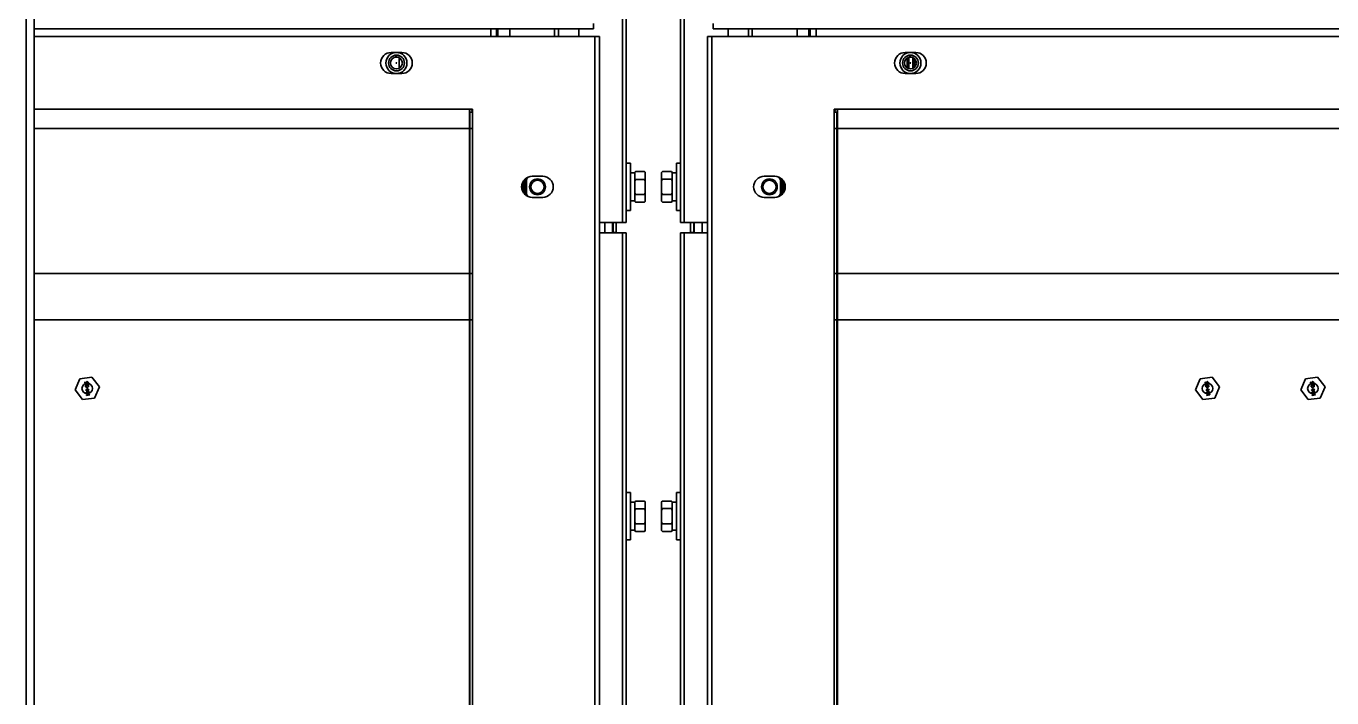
# Model space of a CAD drawing. Header units: millimetres. Extents: x 32496 to 166256, y 3504 to 23939.
# Drawn here: x 43246.6 to 43742, y 11801.6 to 12056.6 of the extents above; entities that cross this region are included whole.
import ezdxf

# ---------------------------------------------------------------- set-up
doc = ezdxf.new("R2010")
doc.units = ezdxf.units.MM
doc.layers.get('0').update_dxf_attribs({"lineweight": 35})

msp = doc.modelspace()

# ---------------------------------------------------------------- linework, layer by layer
at = {"linetype": 'Continuous'}
for p, q in [((43246.64, 13391.575), (43246.64, 10882.575)), ((43249.64, 13391.575), (43249.64, 10882.575)), ((43472.94, 11982.075), (43472.94, 12994.175)), ((43496.34, 12994.175), (43496.34, 11982.075)), ((43474.34, 12117.93), (43474.34, 11982.075)), ((43494.94, 11982.075), (43494.94, 12117.944)), ((43249.64, 12055.575), (43461.94, 12055.575)), ((43422.94, 12052.575), (43422.94, 12055.575)), ((43425.14, 12055.575), (43425.14, 12052.575)), ((43425.64, 12052.575), (43425.64, 12055.575)), ((43430.14, 12055.575), (43430.14, 12052.575)), ((43447.14, 12052.575), (43447.14, 12055.575)), ((43448.64, 12055.575), (43448.64, 12052.575)), ((43456.34, 12052.575), (43456.34, 12055.575)), ((43461.94, 12055.575), (43461.94, 12057.575)), ((43507.34, 12057.575), (43507.34, 12055.575)), ((43507.34, 12055.575), (44216.94, 12055.575)), ((43512.94, 12055.575), (43512.94, 12052.575)), ((43520.64, 12052.575), (43520.64, 12055.575)), ((43522.14, 12055.575), (43522.14, 12052.575)), ((43539.14, 12052.575), (43539.14, 12055.575)), ((43543.64, 12055.575), (43543.64, 12052.575)), ((43544.14, 12052.575), (43544.14, 12055.575)), ((43546.34, 12055.575), (43546.34, 12052.575)), ((43249.64, 12052.575), (43464.14, 12052.575)), ((43462.44, 11269.575), (43462.44, 12052.575)), ((43464.14, 12052.575), (43464.14, 11269.575)), ((43505.14, 11269.575), (43505.14, 12052.575)), ((43505.14, 12052.575), (44219.14, 12052.575)), ((43506.84, 12052.575), (43506.84, 11269.575)), ((43389.14, 12046.575), (43385.14, 12046.575)), ((43386.075, 12045.296), (43386.004, 12045.343)), ((43386.066, 12045.372), (43386.075, 12045.348)), ((43386.075, 12045.348), (43386.102, 12045.309)), ((43386.102, 12045.296), (43386.075, 12045.296)), ((43386.102, 12045.309), (43386.102, 12045.296)), ((43386.595, 12045.385), (43386.578, 12045.438)), ((43386.578, 12045.438), (43386.664, 12045.438)), ((43386.647, 12045.314), (43386.595, 12045.385)), ((43386.733, 12045.261), (43386.647, 12045.314)), ((43386.664, 12045.438), (43386.699, 12045.385)), ((43386.699, 12045.385), (43386.75, 12045.349)), ((43386.82, 12045.243), (43386.733, 12045.261)), ((43386.75, 12045.349), (43386.802, 12045.332)), ((43386.889, 12045.544), (43386.802, 12045.544)), ((43386.802, 12045.332), (43386.906, 12045.332)), ((43386.889, 12045.243), (43386.82, 12045.243)), ((43386.975, 12045.561), (43386.889, 12045.544)), ((43386.975, 12045.261), (43386.889, 12045.243)), ((43386.906, 12045.332), (43386.958, 12045.349)), ((43386.958, 12045.349), (43387.01, 12045.385)), ((43387.062, 12045.314), (43386.975, 12045.261)), ((43387.01, 12045.385), (43387.044, 12045.438)), ((43387.044, 12045.438), (43387.062, 12045.491)), ((43387.062, 12045.491), (43387.075, 12045.57)), ((43387.114, 12045.385), (43387.062, 12045.314)), ((43387.148, 12045.473), (43387.114, 12045.385)), ((43387.162, 12045.573), (43387.148, 12045.473)), ((43387.304, 12045.244), (43387.304, 12045.561)), ((43387.459, 12045.244), (43387.304, 12045.244)), ((43387.407, 12045.552), (43387.408, 12045.42)), ((43387.408, 12045.42), (43387.455, 12045.548)), ((43387.563, 12045.539), (43387.459, 12045.244)), ((43387.978, 12045.244), (43387.901, 12045.466)), ((43388.134, 12045.244), (43387.978, 12045.244)), ((43388.026, 12045.432), (43388.03, 12045.421)), ((43388.03, 12045.421), (43388.03, 12045.431)), ((43388.12, 12040.553), (43388.12, 12044.598)), ((43388.134, 12045.404), (43388.134, 12045.244)), ((43584.14, 12046.575), (43580.14, 12046.575)), ((43580.866, 12040.729), (43580.866, 12044.422)), ((43581.075, 12045.296), (43581.004, 12045.343)), ((43581.066, 12045.372), (43581.075, 12045.348)), ((43581.075, 12045.348), (43581.102, 12045.309)), ((43581.102, 12045.296), (43581.075, 12045.296)), ((43581.102, 12045.309), (43581.102, 12045.296)), ((43581.573, 12044.749), (43581.573, 12040.402)), ((43581.595, 12045.385), (43581.578, 12045.438)), ((43581.578, 12045.438), (43581.664, 12045.438)), ((43581.647, 12045.314), (43581.595, 12045.385)), ((43581.733, 12045.261), (43581.647, 12045.314)), ((43581.664, 12045.438), (43581.699, 12045.385)), ((43581.699, 12045.385), (43581.75, 12045.349)), ((43581.82, 12045.243), (43581.733, 12045.261)), ((43581.75, 12045.349), (43581.802, 12045.332)), ((43581.889, 12045.544), (43581.802, 12045.544)), ((43581.802, 12045.332), (43581.906, 12045.332)), ((43581.889, 12045.243), (43581.82, 12045.243)), ((43581.975, 12045.561), (43581.889, 12045.544)), ((43581.975, 12045.261), (43581.889, 12045.243)), ((43581.906, 12045.332), (43581.958, 12045.349)), ((43581.958, 12045.349), (43582.01, 12045.385)), ((43582.062, 12045.314), (43581.975, 12045.261)), ((43582.01, 12045.385), (43582.044, 12045.438)), ((43582.044, 12045.438), (43582.062, 12045.491)), ((43582.062, 12045.491), (43582.075, 12045.57)), ((43582.114, 12045.385), (43582.062, 12045.314)), ((43582.148, 12045.473), (43582.114, 12045.385)), ((43582.162, 12045.573), (43582.148, 12045.473)), ((43582.304, 12045.244), (43582.304, 12045.561)), ((43582.459, 12045.244), (43582.304, 12045.244)), ((43582.407, 12045.552), (43582.408, 12045.42)), ((43582.408, 12045.42), (43582.455, 12045.548)), ((43582.563, 12045.539), (43582.459, 12045.244)), ((43582.978, 12045.244), (43582.901, 12045.466)), ((43583.134, 12045.244), (43582.978, 12045.244)), ((43583.026, 12045.432), (43583.03, 12045.421)), ((43583.03, 12045.421), (43583.03, 12045.431)), ((43583.108, 12040.548), (43583.108, 12044.603)), ((43583.134, 12045.404), (43583.134, 12045.244)), ((43583.25, 12044.523), (43583.25, 12040.628)), ((43583.635, 12044.244), (43583.635, 12040.907)), ((43385.14, 12038.575), (43389.14, 12038.575)), ((43580.14, 12038.575), (43584.14, 12038.575)), ((43249.64, 12025.075), (43414.84, 12025.075)), ((43414.84, 11555.075), (43414.84, 12025.075)), ((43414.84, 12025.075), (43416.04, 12025.075)), ((43416.04, 12023.876), (43415.04, 12023.876)), ((43415.04, 11555.075), (43415.04, 12023.875)), ((43416.04, 12025.075), (43416.04, 12023.875)), ((43416.04, 11555.075), (43416.04, 12023.875)), ((43553.24, 12023.875), (43553.24, 12025.075)), ((43553.24, 12025.075), (43554.44, 12025.075)), ((43554.24, 12023.876), (43553.24, 12023.876)), ((43553.24, 12023.875), (43553.24, 11555.075)), ((43554.24, 11555.075), (43554.24, 12023.875)), ((43554.44, 12025.075), (43554.44, 11555.075)), ((43554.44, 12025.075), (44169.84, 12025.075)), ((43414.84, 12017.753), (43249.64, 12017.753)), ((43416.04, 12017.753), (43415.04, 12017.753)), ((43554.24, 12017.753), (43553.24, 12017.753)), ((44169.84, 12017.753), (43554.44, 12017.753)), ((43415.04, 12005.075), (43414.84, 12005.075)), ((43414.84, 12005.075), (43415.04, 12005.075)), ((43415.04, 12004.875), (43414.84, 12004.875)), ((43474.34, 12004.575), (43475.94, 12004.575)), ((43475.94, 11986.575), (43475.94, 12004.575)), ((43493.34, 12004.575), (43493.34, 11986.575)), ((43494.94, 12004.575), (43493.34, 12004.575)), ((43554.44, 12005.075), (43554.24, 12005.075)), ((43554.44, 12005.075), (43554.24, 12005.075)), ((43554.44, 12004.875), (43554.24, 12004.875)), ((43436.021, 11998.559), (43435.99, 11998.568)), ((43436.021, 11998.559), (43436.441, 11998.288)), ((43442.64, 11999.575), (43438.64, 11999.575)), ((43475.94, 12000.925), (43477.54, 12000.925)), ((43477.54, 12001.049), (43477.811, 12001.32)), ((43477.54, 11990.102), (43477.54, 12001.049)), ((43477.84, 12001.349), (43481.24, 12001.349)), ((43477.84, 11998.418), (43481.24, 11998.418)), ((43481.54, 12001.049), (43481.269, 12001.32)), ((43481.54, 11990.102), (43481.54, 12001.049)), ((43487.74, 12001.049), (43488.04, 12001.349)), ((43487.74, 11990.102), (43487.74, 12001.049)), ((43491.44, 12001.349), (43488.04, 12001.349)), ((43491.44, 11998.462), (43488.04, 11998.462)), ((43491.74, 12001.049), (43491.44, 12001.349)), ((43491.74, 11990.102), (43491.74, 12001.049)), ((43493.34, 12000.925), (43491.74, 12000.925)), ((43530.64, 11999.575), (43526.64, 11999.575)), ((43532.838, 11998.288), (43533.258, 11998.559)), ((43533.29, 11998.568), (43533.258, 11998.559)), ((43554.44, 11999.075), (43554.24, 11999.075)), ((43434.89, 11996.938), (43434.89, 11994.213)), ((43435.017, 11996.356), (43434.916, 11996.467)), ((43434.916, 11994.684), (43435.017, 11994.795)), ((43435.055, 11995.575), (43435.055, 11995.582)), ((43435.86, 11998.312), (43435.941, 11998.288)), ((43435.862, 11997.836), (43435.862, 11993.315)), ((43435.941, 11992.863), (43435.941, 11998.288)), ((43436.441, 11998.288), (43435.941, 11998.288)), ((43436.441, 11998.288), (43436.441, 11992.863)), ((43532.838, 11992.863), (43532.838, 11998.288)), ((43533.338, 11998.288), (43532.838, 11998.288)), ((43533.338, 11998.288), (43533.42, 11998.312)), ((43533.338, 11998.288), (43533.338, 11992.863)), ((43533.417, 11993.315), (43533.417, 11997.836)), ((43534.225, 11995.575), (43534.225, 11995.569)), ((43534.363, 11996.467), (43534.263, 11996.356)), ((43534.263, 11994.795), (43534.363, 11994.684)), ((43534.39, 11994.213), (43534.39, 11996.938)), ((43435.941, 11992.863), (43435.86, 11992.839)), ((43435.941, 11992.863), (43436.441, 11992.863)), ((43435.989, 11992.583), (43436.021, 11992.592)), ((43436.441, 11992.863), (43436.021, 11992.592)), ((43438.64, 11991.575), (43442.64, 11991.575)), ((43475.94, 11990.225), (43477.54, 11990.225)), ((43477.54, 11990.102), (43477.811, 11989.831)), ((43477.84, 11989.802), (43477.811, 11989.831)), ((43477.84, 11992.644), (43481.24, 11992.644)), ((43477.84, 11989.802), (43481.24, 11989.802)), ((43481.24, 11989.802), (43481.269, 11989.831)), ((43481.54, 11990.102), (43481.269, 11989.831)), ((43487.74, 11990.102), (43488.04, 11989.802)), ((43491.44, 11992.689), (43488.04, 11992.689)), ((43491.44, 11989.802), (43488.04, 11989.802)), ((43491.74, 11990.102), (43491.44, 11989.802)), ((43493.34, 11990.225), (43491.74, 11990.225)), ((43526.64, 11991.575), (43530.64, 11991.575)), ((43533.258, 11992.592), (43532.838, 11992.863)), ((43532.838, 11992.863), (43533.338, 11992.863)), ((43533.258, 11992.592), (43533.29, 11992.583)), ((43533.42, 11992.839), (43533.338, 11992.863)), ((43474.34, 11986.575), (43475.94, 11986.575)), ((43494.94, 11986.575), (43493.34, 11986.575)), ((43464.14, 11982.075), (43474.34, 11982.075)), ((43466.14, 11978.075), (43466.14, 11982.075)), ((43469.14, 11982.075), (43469.14, 11978.075)), ((43469.34, 11982.075), (43469.34, 11978.275)), ((43470.54, 11982.075), (43470.54, 11978.275)), ((43494.94, 11982.075), (43505.14, 11982.075)), ((43498.74, 11978.275), (43498.74, 11982.075)), ((43499.94, 11978.275), (43499.94, 11982.075)), ((43500.14, 11978.075), (43500.14, 11982.075)), ((43503.14, 11982.075), (43503.14, 11978.075)), ((43464.14, 11978.075), (43474.34, 11978.075)), ((43470.54, 11978.275), (43469.34, 11978.275)), ((43472.94, 11264.075), (43472.94, 11978.075)), ((43474.34, 11978.075), (43474.34, 11873.194)), ((43494.94, 11873.206), (43494.94, 11978.075)), ((43494.94, 11978.075), (43505.14, 11978.075)), ((43496.34, 11978.075), (43496.34, 11264.075)), ((43498.74, 11978.275), (43499.94, 11978.275)), ((43249.64, 11962.753), (43414.84, 11962.753)), ((43415.04, 11962.753), (43416.04, 11962.753)), ((43553.24, 11962.753), (43554.24, 11962.753)), ((43554.44, 11962.753), (44169.84, 11962.753)), ((43414.84, 11945.075), (43249.64, 11945.075)), ((43416.04, 11945.075), (43415.04, 11945.075)), ((43554.24, 11945.075), (43553.24, 11945.075)), ((43554.44, 11944.075), (43554.24, 11944.075)), ((44169.84, 11945.075), (43554.44, 11945.075)), ((43265.257, 11918.498), (43267.048, 11922.755)), ((43271.631, 11923.333), (43267.048, 11922.755)), ((43268.929, 11921.506), (43269.055, 11921.522)), ((43269.035, 11920.662), (43268.929, 11921.506)), ((43269.694, 11920.745), (43269.035, 11920.662)), ((43269.055, 11921.522), (43269.146, 11920.802)), ((43269.114, 11920.244), (43269.107, 11920.092)), ((43269.119, 11919.993), (43269.107, 11920.092)), ((43269.152, 11920.349), (43269.114, 11920.244)), ((43269.119, 11919.993), (43269.167, 11919.822)), ((43269.146, 11920.802), (43269.551, 11920.853)), ((43269.24, 11920.461), (43269.152, 11920.349)), ((43269.167, 11919.822), (43269.23, 11919.729)), ((43269.23, 11919.729), (43269.344, 11919.643)), ((43269.237, 11920.083), (43269.246, 11920.21)), ((43269.237, 11920.083), (43269.249, 11919.984)), ((43269.339, 11920.499), (43269.24, 11920.461)), ((43269.246, 11920.21), (43269.288, 11920.291)), ((43269.29, 11919.863), (43269.249, 11919.984)), ((43269.288, 11920.291), (43269.357, 11920.35)), ((43269.35, 11919.795), (43269.29, 11919.863)), ((43269.339, 11920.499), (43269.389, 11920.505)), ((43269.344, 11919.643), (43269.448, 11919.631)), ((43269.432, 11919.755), (43269.35, 11919.795)), ((43269.408, 11920.357), (43269.357, 11920.35)), ((43269.494, 11920.493), (43269.389, 11920.505)), ((43269.41, 11921.365), (43269.4, 11921.237)), ((43269.419, 11921.089), (43269.4, 11921.237)), ((43269.408, 11920.357), (43269.516, 11920.32)), ((43269.47, 11921.498), (43269.41, 11921.365)), ((43269.419, 11921.089), (43269.46, 11920.968)), ((43269.432, 11919.755), (43269.448, 11919.631)), ((43269.46, 11920.968), (43269.551, 11920.853)), ((43269.562, 11921.585), (43269.47, 11921.498)), ((43269.576, 11920.453), (43269.494, 11920.493)), ((43269.516, 11920.32), (43270.237, 11919.705)), ((43269.527, 11921.253), (43269.54, 11921.356)), ((43269.527, 11921.253), (43269.545, 11921.105)), ((43269.54, 11921.356), (43269.581, 11921.437)), ((43269.583, 11921.009), (43269.545, 11921.105)), ((43269.682, 11921.651), (43269.562, 11921.585)), ((43269.571, 11919.268), (43269.748, 11919.291)), ((43269.577, 11919.219), (43269.571, 11919.268)), ((43270.211, 11919.903), (43269.576, 11920.453)), ((43269.755, 11919.241), (43269.577, 11919.219)), ((43269.581, 11921.437), (43269.651, 11921.496)), ((43269.672, 11920.919), (43269.583, 11921.009)), ((43269.628, 11919.427), (43269.606, 11919.399)), ((43269.606, 11919.399), (43269.748, 11919.291)), ((43269.799, 11919.297), (43269.628, 11919.427)), ((43269.755, 11919.241), (43269.644, 11919.101)), ((43269.651, 11921.496), (43269.723, 11921.53)), ((43269.672, 11920.919), (43269.694, 11920.745)), ((43269.672, 11919.08), (43269.805, 11919.248)), ((43269.682, 11921.651), (43269.784, 11921.664)), ((43269.774, 11921.537), (43269.723, 11921.53)), ((43269.774, 11921.537), (43269.853, 11921.521)), ((43269.917, 11921.63), (43269.784, 11921.664)), ((43269.932, 11919.465), (43269.799, 11919.297)), ((43269.805, 11919.248), (43269.976, 11919.118)), ((43269.85, 11919.304), (43269.961, 11919.443)), ((43269.85, 11919.304), (43270.027, 11919.326)), ((43269.853, 11921.521), (43269.935, 11921.481)), ((43270.033, 11919.276), (43269.856, 11919.254)), ((43269.998, 11919.146), (43269.856, 11919.254)), ((43269.998, 11920.985), (43269.903, 11920.923)), ((43269.922, 11920.774), (43269.903, 11920.923)), ((43270.027, 11921.569), (43269.917, 11921.63)), ((43269.922, 11920.774), (43270.017, 11920.836)), ((43269.961, 11919.443), (43269.932, 11919.465)), ((43269.935, 11921.481), (43269.995, 11921.413)), ((43269.976, 11919.118), (43269.998, 11919.146)), ((43269.995, 11921.413), (43270.033, 11921.317)), ((43270.039, 11921.066), (43269.998, 11920.985)), ((43270.017, 11920.836), (43270.109, 11920.924)), ((43270.119, 11921.454), (43270.027, 11921.569)), ((43270.027, 11919.326), (43270.033, 11919.276)), ((43270.052, 11921.168), (43270.033, 11921.317)), ((43270.052, 11921.168), (43270.039, 11921.066)), ((43270.109, 11920.924), (43270.169, 11921.057)), ((43270.16, 11921.333), (43270.119, 11921.454)), ((43270.124, 11920.598), (43270.251, 11920.614)), ((43270.211, 11919.903), (43270.124, 11920.598)), ((43270.16, 11921.333), (43270.179, 11921.184)), ((43270.169, 11921.057), (43270.179, 11921.184)), ((43270.363, 11919.721), (43270.237, 11919.705)), ((43270.251, 11920.614), (43270.363, 11919.721)), ((43271.631, 11923.333), (43274.422, 11919.653)), ((43274.422, 11919.653), (43272.631, 11915.396)), ((43690.257, 11918.498), (43692.048, 11922.755)), ((43696.631, 11923.333), (43692.048, 11922.755)), ((43693.929, 11921.506), (43694.055, 11921.522)), ((43694.035, 11920.662), (43693.929, 11921.506)), ((43694.694, 11920.745), (43694.035, 11920.662)), ((43694.055, 11921.522), (43694.146, 11920.802)), ((43694.114, 11920.244), (43694.107, 11920.092)), ((43694.119, 11919.993), (43694.107, 11920.092)), ((43694.152, 11920.349), (43694.114, 11920.244)), ((43694.119, 11919.993), (43694.167, 11919.822)), ((43694.146, 11920.802), (43694.551, 11920.853)), ((43694.24, 11920.461), (43694.152, 11920.349)), ((43694.167, 11919.822), (43694.23, 11919.729)), ((43694.23, 11919.729), (43694.344, 11919.643)), ((43694.237, 11920.083), (43694.246, 11920.21)), ((43694.237, 11920.083), (43694.249, 11919.984)), ((43694.339, 11920.499), (43694.24, 11920.461)), ((43694.246, 11920.21), (43694.288, 11920.291)), ((43694.29, 11919.863), (43694.249, 11919.984)), ((43694.288, 11920.291), (43694.357, 11920.35)), ((43694.35, 11919.795), (43694.29, 11919.863)), ((43694.339, 11920.499), (43694.389, 11920.505)), ((43694.344, 11919.643), (43694.448, 11919.631)), ((43694.432, 11919.755), (43694.35, 11919.795)), ((43694.408, 11920.357), (43694.357, 11920.35)), ((43694.494, 11920.493), (43694.389, 11920.505)), ((43694.41, 11921.365), (43694.4, 11921.237)), ((43694.419, 11921.089), (43694.4, 11921.237)), ((43694.408, 11920.357), (43694.516, 11920.32)), ((43694.47, 11921.498), (43694.41, 11921.365)), ((43694.419, 11921.089), (43694.46, 11920.968)), ((43694.432, 11919.755), (43694.448, 11919.631)), ((43694.46, 11920.968), (43694.551, 11920.853)), ((43694.562, 11921.585), (43694.47, 11921.498)), ((43694.576, 11920.453), (43694.494, 11920.493)), ((43694.516, 11920.32), (43695.237, 11919.705)), ((43694.527, 11921.253), (43694.54, 11921.356)), ((43694.527, 11921.253), (43694.545, 11921.105)), ((43694.54, 11921.356), (43694.581, 11921.437)), ((43694.583, 11921.009), (43694.545, 11921.105)), ((43694.682, 11921.651), (43694.562, 11921.585)), ((43694.571, 11919.268), (43694.748, 11919.291)), ((43694.577, 11919.219), (43694.571, 11919.268)), ((43695.211, 11919.903), (43694.576, 11920.453)), ((43694.755, 11919.241), (43694.577, 11919.219)), ((43694.581, 11921.437), (43694.651, 11921.496)), ((43694.672, 11920.919), (43694.583, 11921.009)), ((43694.628, 11919.427), (43694.606, 11919.399)), ((43694.606, 11919.399), (43694.748, 11919.291)), ((43694.799, 11919.297), (43694.628, 11919.427)), ((43694.755, 11919.241), (43694.644, 11919.101)), ((43694.651, 11921.496), (43694.723, 11921.53)), ((43694.672, 11920.919), (43694.694, 11920.745)), ((43694.672, 11919.08), (43694.805, 11919.248)), ((43694.682, 11921.651), (43694.784, 11921.664)), ((43694.774, 11921.537), (43694.723, 11921.53)), ((43694.774, 11921.537), (43694.853, 11921.521)), ((43694.917, 11921.63), (43694.784, 11921.664)), ((43694.932, 11919.465), (43694.799, 11919.297)), ((43694.805, 11919.248), (43694.976, 11919.118)), ((43694.85, 11919.304), (43694.961, 11919.443)), ((43694.85, 11919.304), (43695.027, 11919.326)), ((43694.853, 11921.521), (43694.935, 11921.481)), ((43695.033, 11919.276), (43694.856, 11919.254)), ((43694.998, 11919.146), (43694.856, 11919.254)), ((43694.998, 11920.985), (43694.903, 11920.923)), ((43694.922, 11920.774), (43694.903, 11920.923)), ((43695.027, 11921.569), (43694.917, 11921.63)), ((43694.922, 11920.774), (43695.017, 11920.836)), ((43694.961, 11919.443), (43694.932, 11919.465)), ((43694.935, 11921.481), (43694.995, 11921.413)), ((43694.976, 11919.118), (43694.998, 11919.146)), ((43694.995, 11921.413), (43695.033, 11921.317)), ((43695.039, 11921.066), (43694.998, 11920.985)), ((43695.017, 11920.836), (43695.109, 11920.924)), ((43695.119, 11921.454), (43695.027, 11921.569)), ((43695.027, 11919.326), (43695.033, 11919.276)), ((43695.052, 11921.168), (43695.033, 11921.317)), ((43695.052, 11921.168), (43695.039, 11921.066)), ((43695.109, 11920.924), (43695.169, 11921.057)), ((43695.16, 11921.333), (43695.119, 11921.454)), ((43695.124, 11920.598), (43695.251, 11920.614)), ((43695.211, 11919.903), (43695.124, 11920.598)), ((43695.16, 11921.333), (43695.179, 11921.184)), ((43695.169, 11921.057), (43695.179, 11921.184)), ((43695.363, 11919.721), (43695.237, 11919.705)), ((43695.251, 11920.614), (43695.363, 11919.721)), ((43696.631, 11923.333), (43699.422, 11919.653)), ((43699.422, 11919.653), (43697.631, 11915.396)), ((43730.257, 11918.498), (43732.048, 11922.755)), ((43736.631, 11923.333), (43732.048, 11922.755)), ((43733.929, 11921.506), (43734.055, 11921.522)), ((43734.035, 11920.662), (43733.929, 11921.506)), ((43734.694, 11920.745), (43734.035, 11920.662)), ((43734.055, 11921.522), (43734.146, 11920.802)), ((43734.114, 11920.244), (43734.107, 11920.092)), ((43734.119, 11919.993), (43734.107, 11920.092)), ((43734.152, 11920.349), (43734.114, 11920.244)), ((43734.119, 11919.993), (43734.167, 11919.822)), ((43734.146, 11920.802), (43734.551, 11920.853)), ((43734.24, 11920.461), (43734.152, 11920.349)), ((43734.167, 11919.822), (43734.23, 11919.729)), ((43734.23, 11919.729), (43734.344, 11919.643)), ((43734.237, 11920.083), (43734.246, 11920.21)), ((43734.237, 11920.083), (43734.249, 11919.984)), ((43734.339, 11920.499), (43734.24, 11920.461)), ((43734.246, 11920.21), (43734.288, 11920.291)), ((43734.29, 11919.863), (43734.249, 11919.984)), ((43734.288, 11920.291), (43734.357, 11920.35)), ((43734.35, 11919.795), (43734.29, 11919.863)), ((43734.339, 11920.499), (43734.389, 11920.505)), ((43734.344, 11919.643), (43734.448, 11919.631)), ((43734.432, 11919.755), (43734.35, 11919.795)), ((43734.408, 11920.357), (43734.357, 11920.35)), ((43734.494, 11920.493), (43734.389, 11920.505)), ((43734.41, 11921.365), (43734.4, 11921.237)), ((43734.419, 11921.089), (43734.4, 11921.237)), ((43734.408, 11920.357), (43734.516, 11920.32)), ((43734.47, 11921.498), (43734.41, 11921.365)), ((43734.419, 11921.089), (43734.46, 11920.968)), ((43734.432, 11919.755), (43734.448, 11919.631)), ((43734.46, 11920.968), (43734.551, 11920.853)), ((43734.562, 11921.585), (43734.47, 11921.498)), ((43734.576, 11920.453), (43734.494, 11920.493)), ((43734.516, 11920.32), (43735.237, 11919.705)), ((43734.527, 11921.253), (43734.54, 11921.356)), ((43734.527, 11921.253), (43734.545, 11921.105)), ((43734.54, 11921.356), (43734.581, 11921.437)), ((43734.583, 11921.009), (43734.545, 11921.105)), ((43734.682, 11921.651), (43734.562, 11921.585)), ((43734.571, 11919.268), (43734.748, 11919.291)), ((43734.577, 11919.219), (43734.571, 11919.268)), ((43735.211, 11919.903), (43734.576, 11920.453)), ((43734.755, 11919.241), (43734.577, 11919.219)), ((43734.581, 11921.437), (43734.651, 11921.496)), ((43734.672, 11920.919), (43734.583, 11921.009)), ((43734.628, 11919.427), (43734.606, 11919.399)), ((43734.606, 11919.399), (43734.748, 11919.291)), ((43734.799, 11919.297), (43734.628, 11919.427)), ((43734.755, 11919.241), (43734.644, 11919.101)), ((43734.651, 11921.496), (43734.723, 11921.53)), ((43734.672, 11920.919), (43734.694, 11920.745)), ((43734.672, 11919.08), (43734.805, 11919.248)), ((43734.682, 11921.651), (43734.784, 11921.664)), ((43734.774, 11921.537), (43734.723, 11921.53)), ((43734.774, 11921.537), (43734.853, 11921.521)), ((43734.917, 11921.63), (43734.784, 11921.664)), ((43734.932, 11919.465), (43734.799, 11919.297)), ((43734.805, 11919.248), (43734.976, 11919.118)), ((43734.85, 11919.304), (43734.961, 11919.443)), ((43734.85, 11919.304), (43735.027, 11919.326)), ((43734.853, 11921.521), (43734.935, 11921.481)), ((43735.033, 11919.276), (43734.856, 11919.254)), ((43734.998, 11919.146), (43734.856, 11919.254)), ((43734.998, 11920.985), (43734.903, 11920.923)), ((43734.922, 11920.774), (43734.903, 11920.923)), ((43735.027, 11921.569), (43734.917, 11921.63)), ((43734.922, 11920.774), (43735.017, 11920.836)), ((43734.961, 11919.443), (43734.932, 11919.465)), ((43734.935, 11921.481), (43734.995, 11921.413)), ((43734.976, 11919.118), (43734.998, 11919.146)), ((43734.995, 11921.413), (43735.033, 11921.317)), ((43735.039, 11921.066), (43734.998, 11920.985)), ((43735.017, 11920.836), (43735.109, 11920.924)), ((43735.119, 11921.454), (43735.027, 11921.569)), ((43735.027, 11919.326), (43735.033, 11919.276)), ((43735.052, 11921.168), (43735.033, 11921.317)), ((43735.052, 11921.168), (43735.039, 11921.066)), ((43735.109, 11920.924), (43735.169, 11921.057)), ((43735.16, 11921.333), (43735.119, 11921.454)), ((43735.124, 11920.598), (43735.251, 11920.614)), ((43735.211, 11919.903), (43735.124, 11920.598)), ((43735.16, 11921.333), (43735.179, 11921.184)), ((43735.169, 11921.057), (43735.179, 11921.184)), ((43735.363, 11919.721), (43735.237, 11919.705)), ((43735.251, 11920.614), (43735.363, 11919.721)), ((43736.631, 11923.333), (43739.422, 11919.653)), ((43739.422, 11919.653), (43737.631, 11915.396)), ((43268.049, 11914.818), (43265.257, 11918.498)), ((43268.049, 11914.818), (43272.631, 11915.396)), ((43269.298, 11918.579), (43269.982, 11918.665)), ((43269.316, 11918.43), (43269.298, 11918.579)), ((43269.316, 11918.43), (43270.075, 11917.921)), ((43269.416, 11917.636), (43270.607, 11917.786)), ((43269.445, 11917.413), (43269.416, 11917.636)), ((43269.445, 11917.413), (43270.555, 11917.175)), ((43270, 11918.516), (43269.519, 11918.456)), ((43270.053, 11918.095), (43269.519, 11918.456)), ((43270.555, 11917.175), (43269.538, 11916.669)), ((43269.566, 11916.446), (43269.538, 11916.669)), ((43270.757, 11916.596), (43269.566, 11916.446)), ((43269.644, 11919.101), (43269.672, 11919.08)), ((43270.626, 11917.637), (43269.688, 11917.519)), ((43270.669, 11917.29), (43269.688, 11917.519)), ((43269.801, 11916.626), (43270.695, 11917.092)), ((43269.801, 11916.626), (43270.738, 11916.745)), ((43269.95, 11918.913), (43270.102, 11918.932)), ((43269.982, 11918.665), (43269.95, 11918.913)), ((43270.053, 11918.095), (43270, 11918.516)), ((43270.227, 11917.94), (43270.075, 11917.921)), ((43270.102, 11918.932), (43270.134, 11918.684)), ((43270.134, 11918.684), (43270.488, 11918.729)), ((43270.507, 11918.58), (43270.152, 11918.535)), ((43270.152, 11918.535), (43270.227, 11917.94)), ((43270.488, 11918.729), (43270.507, 11918.58)), ((43270.607, 11917.786), (43270.626, 11917.637)), ((43270.669, 11917.29), (43270.695, 11917.092)), ((43270.738, 11916.745), (43270.757, 11916.596)), ((43693.049, 11914.818), (43690.257, 11918.498)), ((43693.049, 11914.818), (43697.631, 11915.396)), ((43694.298, 11918.579), (43694.982, 11918.665)), ((43694.316, 11918.43), (43694.298, 11918.579)), ((43694.316, 11918.43), (43695.075, 11917.921)), ((43694.416, 11917.636), (43695.607, 11917.786)), ((43694.445, 11917.413), (43694.416, 11917.636)), ((43694.445, 11917.413), (43695.555, 11917.175)), ((43695, 11918.516), (43694.519, 11918.456)), ((43695.053, 11918.095), (43694.519, 11918.456)), ((43695.555, 11917.175), (43694.538, 11916.669)), ((43694.566, 11916.446), (43694.538, 11916.669)), ((43695.757, 11916.596), (43694.566, 11916.446)), ((43694.644, 11919.101), (43694.672, 11919.08)), ((43695.626, 11917.637), (43694.688, 11917.519)), ((43695.669, 11917.29), (43694.688, 11917.519)), ((43694.801, 11916.626), (43695.695, 11917.092)), ((43694.801, 11916.626), (43695.738, 11916.745)), ((43694.95, 11918.913), (43695.102, 11918.932)), ((43694.982, 11918.665), (43694.95, 11918.913)), ((43695.053, 11918.095), (43695, 11918.516)), ((43695.227, 11917.94), (43695.075, 11917.921)), ((43695.102, 11918.932), (43695.134, 11918.684)), ((43695.134, 11918.684), (43695.488, 11918.729)), ((43695.507, 11918.58), (43695.152, 11918.535)), ((43695.152, 11918.535), (43695.227, 11917.94)), ((43695.488, 11918.729), (43695.507, 11918.58)), ((43695.607, 11917.786), (43695.626, 11917.637)), ((43695.669, 11917.29), (43695.695, 11917.092)), ((43695.738, 11916.745), (43695.757, 11916.596)), ((43733.049, 11914.818), (43730.257, 11918.498)), ((43733.049, 11914.818), (43737.631, 11915.396)), ((43734.298, 11918.579), (43734.982, 11918.665)), ((43734.316, 11918.43), (43734.298, 11918.579)), ((43734.316, 11918.43), (43735.075, 11917.921)), ((43734.416, 11917.636), (43735.607, 11917.786)), ((43734.445, 11917.413), (43734.416, 11917.636)), ((43734.445, 11917.413), (43735.555, 11917.175)), ((43735, 11918.516), (43734.519, 11918.456)), ((43735.053, 11918.095), (43734.519, 11918.456)), ((43735.555, 11917.175), (43734.538, 11916.669)), ((43734.566, 11916.446), (43734.538, 11916.669)), ((43735.757, 11916.596), (43734.566, 11916.446)), ((43734.644, 11919.101), (43734.672, 11919.08)), ((43735.626, 11917.637), (43734.688, 11917.519)), ((43735.669, 11917.29), (43734.688, 11917.519)), ((43734.801, 11916.626), (43735.695, 11917.092)), ((43734.801, 11916.626), (43735.738, 11916.745)), ((43734.95, 11918.913), (43735.102, 11918.932)), ((43734.982, 11918.665), (43734.95, 11918.913)), ((43735.053, 11918.095), (43735, 11918.516)), ((43735.227, 11917.94), (43735.075, 11917.921)), ((43735.102, 11918.932), (43735.134, 11918.684)), ((43735.134, 11918.684), (43735.488, 11918.729)), ((43735.507, 11918.58), (43735.152, 11918.535)), ((43735.152, 11918.535), (43735.227, 11917.94)), ((43735.488, 11918.729), (43735.507, 11918.58)), ((43735.607, 11917.786), (43735.626, 11917.637)), ((43735.669, 11917.29), (43735.695, 11917.092)), ((43735.738, 11916.745), (43735.757, 11916.596)), ((43414.84, 11898.986), (43415.04, 11898.986)), ((43414.84, 11897.947), (43415.04, 11897.947)), ((43554.24, 11898.986), (43554.44, 11898.986)), ((43554.24, 11897.947), (43554.44, 11897.947)), ((43474.34, 11879.575), (43475.94, 11879.575)), ((43475.94, 11861.575), (43475.94, 11879.575)), ((43493.34, 11879.575), (43493.34, 11861.575)), ((43494.94, 11879.575), (43493.34, 11879.575)), ((43475.94, 11875.925), (43477.54, 11875.925)), ((43477.54, 11876.049), (43477.811, 11876.32)), ((43477.54, 11865.102), (43477.54, 11876.049)), ((43477.84, 11876.349), (43481.24, 11876.349)), ((43481.54, 11876.049), (43481.269, 11876.32)), ((43481.54, 11865.102), (43481.54, 11876.049)), ((43487.74, 11876.049), (43488.04, 11876.349)), ((43487.74, 11865.102), (43487.74, 11876.049)), ((43491.44, 11876.349), (43488.04, 11876.349)), ((43491.74, 11876.049), (43491.44, 11876.349)), ((43491.74, 11865.102), (43491.74, 11876.049)), ((43493.34, 11875.925), (43491.74, 11875.925)), ((43474.34, 11873.194), (43474.34, 11867.93)), ((43477.84, 11873.418), (43481.24, 11873.418)), ((43491.44, 11873.462), (43488.04, 11873.462)), ((43494.94, 11867.944), (43494.94, 11873.206)), ((43474.34, 11867.93), (43474.34, 11623.194)), ((43475.94, 11865.225), (43477.54, 11865.225)), ((43477.54, 11865.102), (43477.811, 11864.831)), ((43477.84, 11864.802), (43477.811, 11864.831)), ((43477.84, 11867.644), (43481.24, 11867.644)), ((43477.84, 11864.802), (43481.24, 11864.802)), ((43481.24, 11864.802), (43481.269, 11864.831)), ((43481.54, 11865.102), (43481.269, 11864.831)), ((43487.74, 11865.102), (43488.04, 11864.802)), ((43491.44, 11867.689), (43488.04, 11867.689)), ((43491.44, 11864.802), (43488.04, 11864.802)), ((43491.74, 11865.102), (43491.44, 11864.802)), ((43493.34, 11865.225), (43491.74, 11865.225)), ((43494.94, 11623.206), (43494.94, 11867.944)), ((43474.34, 11861.575), (43475.94, 11861.575)), ((43494.94, 11861.575), (43493.34, 11861.575))]:
    msp.add_line(p, q, dxfattribs=at)
for points in [[(43435.017, 11996.356), (43434.983, 11996.393), (43434.95, 11996.43), (43434.916, 11996.467)], [(43434.916, 11994.684), (43434.95, 11994.721), (43434.983, 11994.758), (43435.017, 11994.795)], [(43534.363, 11996.467), (43534.33, 11996.43), (43534.296, 11996.393), (43534.263, 11996.356)], [(43534.263, 11994.795), (43534.296, 11994.758), (43534.33, 11994.721), (43534.363, 11994.684)]]:
    msp.add_lwpolyline(points, dxfattribs=at)
for centre, radius in [((43387.14, 12042.575), 4), ((43387.14, 12042.575), 3), ((43387.14, 12042.575), 2.25), ((43582.14, 12042.575), 4), ((43582.14, 12042.575), 3), ((43582.14, 12042.575), 2.25), ((43387.14, 12042.575), 0.1), ((43582.14, 12042.575), 0.1), ((43440.64, 11995.575), 3), ((43528.64, 11995.575), 3), ((43440.64, 11995.575), 2.5), ((43528.64, 11995.575), 2.5), ((43269.84, 11919.075), 2), ((43694.84, 11919.075), 2), ((43734.84, 11919.075), 2)]:
    msp.add_circle(centre, radius, dxfattribs=at)
for centre, radius, start, end in [((43385.14, 12042.575), 4, 90, 270), ((43389.14, 12042.575), 4, 270, 90), ((43580.14, 12042.575), 4, 90, 270), ((43584.14, 12042.575), 4, 270, 90), ((43414.84, 12023.875), 1.2, 0, 90), ((43414.84, 12023.875), 0.2, 0, 90), ((43554.44, 12023.875), 1.2, 90, 180), ((43554.44, 12023.875), 0.2, 90, 180), ((43438.64, 11995.575), 4, 90, 270), ((43440.64, 11995.575), 5.585, 149.24232, 179.93768), ((43436.369, 11998.32), 0.509, 163.91946, 180.8578), ((43440.64, 11995.575), 5.499, 145.89281, 147.13569), ((43440.64, 11995.575), 4.999, 130.34481, 147.13569), ((43442.64, 11995.575), 4, 270, 90), ((43480.355, 11998.758), 3.607, 140.8641, 141.28972), ((43481.676, 11997.57), 5.384, 135.43477, 135.87545), ((43477.402, 11997.569), 5.386, 44.12457, 44.56524), ((43478.726, 11998.759), 3.606, 38.71028, 39.13391), ((43488.981, 11998.774), 3.556, 39.13644, 39.50078), ((43526.64, 11995.575), 4, 90, 270), ((43530.64, 11995.575), 4, 270, 90), ((43528.64, 11995.575), 4.999, 32.86431, 49.65844), ((43528.64, 11995.575), 5.499, 32.86431, 34.09945), ((43528.64, 11995.575), 5.585, 0, 30.76123), ((43440.64, 11995.575), 5.661, 177.86504, 182.13496), ((43440.64, 11995.575), 5.585, 180, 210.76123), ((43440.64, 11995.575), 5.285, 154.67939, 205.32061), ((43528.64, 11995.575), 5.285, 334.67939, 25.32061), ((43528.64, 11995.575), 5.585, 329.24232, 359.93768), ((43528.64, 11995.575), 5.661, 357.86504, 2.13496), ((43440.64, 11995.575), 5.499, 212.86431, 214.09945), ((43440.64, 11995.575), 4.999, 212.86431, 229.65844), ((43490.497, 11992.376), 3.555, 219.13645, 219.50132), ((43528.64, 11995.575), 4.999, 310.34481, 327.13569), ((43528.64, 11995.575), 5.499, 325.89281, 327.13569), ((43532.911, 11992.831), 0.509, 343.91946, 0.8578), ((43470.74, 11978.275), 1.4, 180, 188.23663), ((43470.74, 11978.275), 0.2, 180, 270), ((43498.54, 11978.275), 0.2, 270, 0), ((43498.54, 11978.275), 1.4, 351.76338, 0), ((43480.355, 11873.758), 3.607, 140.8641, 141.28972), ((43481.676, 11872.57), 5.384, 135.43477, 135.87545), ((43477.402, 11872.569), 5.386, 44.12457, 44.56524), ((43478.726, 11873.759), 3.606, 38.71028, 39.13391), ((43488.981, 11873.774), 3.556, 39.13644, 39.50078), ((43490.497, 11867.376), 3.555, 219.13645, 219.50132)]:
    msp.add_arc(centre, radius, start, end, dxfattribs=at)
for points, knots in [([(43435.941, 11998.288), (43435.941, 11998.336), (43435.955, 11998.431), (43435.995, 11998.519), (43436.021, 11998.559)], [0, 0, 0, 0, 0.5, 1, 1, 1, 1]), ([(43477.84, 11998.418), (43477.813, 11998.445), (43477.709, 11998.553), (43477.61, 11998.666), (43477.54, 11998.753)], [0, 0, 0, 0, 0.2552107, 1, 1, 1, 1]), ([(43477.557, 12001.035), (43477.576, 12001.059), (43477.658, 12001.156), (43477.744, 12001.25), (43477.811, 12001.319)], [0, 0, 0, 0, 0.2454974, 1, 1, 1, 1]), ([(43481.24, 11998.418), (43481.267, 11998.445), (43481.371, 11998.553), (43481.47, 11998.666), (43481.54, 11998.753)], [0, 0, 0, 0, 0.2552115, 1, 1, 1, 1]), ([(43481.523, 12001.035), (43481.503, 12001.059), (43481.422, 12001.156), (43481.336, 12001.25), (43481.269, 12001.319)], [0, 0, 0, 0, 0.2454956, 1, 1, 1, 1]), ([(43488.04, 12001.349), (43488.013, 12001.322), (43487.909, 12001.216), (43487.81, 12001.105), (43487.74, 12001.019)], [0, 0, 0, 0, 0.2553532, 1, 1, 1, 1]), ([(43487.74, 11998.792), (43487.763, 11998.764), (43487.858, 11998.65), (43487.96, 11998.542), (43488.04, 11998.462)], [0, 0, 0, 0, 0.2445585, 1, 1, 1, 1]), ([(43491.44, 12001.349), (43491.465, 12001.324), (43491.564, 12001.223), (43491.659, 12001.118), (43491.725, 12001.037)], [0, 0, 0, 0, 0.2550408, 1, 1, 1, 1]), ([(43491.74, 11998.792), (43491.717, 11998.764), (43491.621, 11998.65), (43491.519, 11998.542), (43491.44, 11998.462)], [0, 0, 0, 0, 0.2445585, 1, 1, 1, 1]), ([(43533.338, 11998.288), (43533.338, 11998.336), (43533.325, 11998.431), (43533.284, 11998.519), (43533.258, 11998.559)], [0, 0, 0, 0, 0.5, 1, 1, 1, 1]), ([(43533.4, 11998.461), (43533.403, 11998.449), (43533.415, 11998.4), (43533.42, 11998.35), (43533.42, 11998.312)], [0, 0, 0, 0, 0.2449643, 1, 1, 1, 1]), ([(43435.017, 11996.356), (43435.011, 11996.317), (43434.983, 11996.237), (43434.925, 11996.175), (43434.89, 11996.151)], [0, 0, 0, 0, 0.4840345, 1, 1, 1, 1]), ([(43435.017, 11994.795), (43435.011, 11994.835), (43434.983, 11994.914), (43434.925, 11994.976), (43434.89, 11995)], [0, 0, 0, 0, 0.4870421, 1, 1, 1, 1]), ([(43434.982, 11995.786), (43434.984, 11995.824), (43434.987, 11995.897), (43434.993, 11996.003), (43435, 11996.1), (43435.007, 11996.184), (43435.012, 11996.245), (43435.015, 11996.285), (43435.017, 11996.309), (43435.018, 11996.328), (43435.018, 11996.342), (43435.018, 11996.35), (43435.018, 11996.355), (43435.017, 11996.356)], [0, 0, 0, 0, 0.1964865, 0.3846809, 0.5567494, 0.706456, 0.8286292, 0.8782322, 0.9196984, 0.9527628, 0.9771907, 0.9928965, 1, 1, 1, 1]), ([(43435.017, 11994.795), (43435.018, 11994.796), (43435.018, 11994.801), (43435.018, 11994.809), (43435.018, 11994.823), (43435.017, 11994.842), (43435.015, 11994.866), (43435.012, 11994.906), (43435.007, 11994.967), (43435, 11995.051), (43434.993, 11995.148), (43434.987, 11995.254), (43434.984, 11995.327), (43434.982, 11995.365)], [0, 0, 0, 0, 0.0070922, 0.0227762, 0.0472013, 0.0802905, 0.1217895, 0.1714132, 0.2935698, 0.4432488, 0.6153365, 0.8035356, 1, 1, 1, 1]), ([(43435.862, 11997.836), (43435.862, 11997.877), (43435.862, 11998.035), (43435.861, 11998.194), (43435.86, 11998.312)], [0, 0, 0, 0, 0.2575485, 1, 1, 1, 1]), ([(43533.42, 11998.312), (43533.419, 11998.274), (43533.418, 11998.116), (43533.417, 11997.957), (43533.417, 11997.836)], [0, 0, 0, 0, 0.2366786, 1, 1, 1, 1]), ([(43534.263, 11996.356), (43534.262, 11996.355), (43534.262, 11996.35), (43534.261, 11996.342), (43534.262, 11996.328), (43534.263, 11996.309), (43534.265, 11996.285), (43534.268, 11996.245), (43534.273, 11996.184), (43534.28, 11996.1), (43534.286, 11996.003), (43534.293, 11995.897), (43534.296, 11995.824), (43534.297, 11995.786)], [0, 0, 0, 0, 0.0070922, 0.0227762, 0.0472013, 0.0802905, 0.1217895, 0.1714132, 0.2935698, 0.4432488, 0.6153365, 0.8035356, 1, 1, 1, 1]), ([(43534.297, 11995.365), (43534.296, 11995.327), (43534.293, 11995.254), (43534.286, 11995.148), (43534.28, 11995.051), (43534.273, 11994.967), (43534.268, 11994.906), (43534.265, 11994.866), (43534.263, 11994.842), (43534.262, 11994.823), (43534.261, 11994.809), (43534.262, 11994.801), (43534.262, 11994.796), (43534.263, 11994.795)], [0, 0, 0, 0, 0.1964865, 0.3846809, 0.5567494, 0.706456, 0.8286292, 0.8782322, 0.9196984, 0.9527628, 0.9771907, 0.9928965, 1, 1, 1, 1]), ([(43534.263, 11996.356), (43534.268, 11996.316), (43534.296, 11996.237), (43534.355, 11996.175), (43534.389, 11996.151)], [0, 0, 0, 0, 0.4870421, 1, 1, 1, 1]), ([(43534.263, 11994.795), (43534.268, 11994.834), (43534.296, 11994.914), (43534.354, 11994.976), (43534.389, 11995)], [0, 0, 0, 0, 0.4840345, 1, 1, 1, 1]), ([(43435.88, 11992.69), (43435.876, 11992.702), (43435.864, 11992.751), (43435.859, 11992.801), (43435.86, 11992.839)], [0, 0, 0, 0, 0.2449643, 1, 1, 1, 1]), ([(43435.86, 11992.839), (43435.86, 11992.877), (43435.862, 11993.035), (43435.862, 11993.194), (43435.862, 11993.315)], [0, 0, 0, 0, 0.2366786, 1, 1, 1, 1]), ([(43435.941, 11992.863), (43435.941, 11992.815), (43435.955, 11992.72), (43435.995, 11992.632), (43436.021, 11992.592)], [0, 0, 0, 0, 0.5, 1, 1, 1, 1]), ([(43477.54, 11992.32), (43477.563, 11992.347), (43477.658, 11992.46), (43477.76, 11992.566), (43477.84, 11992.644)], [0, 0, 0, 0, 0.2444076, 1, 1, 1, 1]), ([(43477.811, 11989.831), (43477.786, 11989.855), (43477.693, 11989.951), (43477.603, 11990.05), (43477.54, 11990.127)], [0, 0, 0, 0, 0.2550615, 1, 1, 1, 1]), ([(43481.54, 11992.32), (43481.517, 11992.347), (43481.421, 11992.46), (43481.319, 11992.566), (43481.24, 11992.644)], [0, 0, 0, 0, 0.2444076, 1, 1, 1, 1]), ([(43481.269, 11989.831), (43481.293, 11989.855), (43481.387, 11989.951), (43481.476, 11990.05), (43481.54, 11990.127)], [0, 0, 0, 0, 0.2550625, 1, 1, 1, 1]), ([(43488.04, 11992.689), (43488.013, 11992.662), (43487.909, 11992.556), (43487.81, 11992.445), (43487.74, 11992.359)], [0, 0, 0, 0, 0.2553532, 1, 1, 1, 1]), ([(43487.754, 11990.114), (43487.776, 11990.088), (43487.867, 11989.98), (43487.964, 11989.877), (43488.04, 11989.802)], [0, 0, 0, 0, 0.2448781, 1, 1, 1, 1]), ([(43491.44, 11992.689), (43491.467, 11992.662), (43491.571, 11992.556), (43491.67, 11992.445), (43491.74, 11992.359)], [0, 0, 0, 0, 0.2553524, 1, 1, 1, 1]), ([(43491.74, 11990.132), (43491.717, 11990.104), (43491.621, 11989.99), (43491.519, 11989.881), (43491.44, 11989.802)], [0, 0, 0, 0, 0.2445585, 1, 1, 1, 1]), ([(43533.338, 11992.863), (43533.338, 11992.815), (43533.325, 11992.72), (43533.284, 11992.632), (43533.258, 11992.592)], [0, 0, 0, 0, 0.5, 1, 1, 1, 1]), ([(43533.417, 11993.315), (43533.417, 11993.274), (43533.417, 11993.116), (43533.418, 11992.957), (43533.42, 11992.839)], [0, 0, 0, 0, 0.2575485, 1, 1, 1, 1]), ([(43477.557, 11876.035), (43477.576, 11876.059), (43477.658, 11876.156), (43477.744, 11876.25), (43477.811, 11876.319)], [0, 0, 0, 0, 0.2454974, 1, 1, 1, 1]), ([(43481.523, 11876.035), (43481.503, 11876.059), (43481.422, 11876.156), (43481.336, 11876.25), (43481.269, 11876.319)], [0, 0, 0, 0, 0.2454956, 1, 1, 1, 1]), ([(43488.04, 11876.349), (43488.013, 11876.322), (43487.909, 11876.216), (43487.81, 11876.105), (43487.74, 11876.019)], [0, 0, 0, 0, 0.2553532, 1, 1, 1, 1]), ([(43491.44, 11876.349), (43491.465, 11876.324), (43491.564, 11876.223), (43491.659, 11876.118), (43491.725, 11876.037)], [0, 0, 0, 0, 0.2550408, 1, 1, 1, 1]), ([(43477.84, 11873.418), (43477.813, 11873.445), (43477.709, 11873.553), (43477.61, 11873.666), (43477.54, 11873.753)], [0, 0, 0, 0, 0.2552107, 1, 1, 1, 1]), ([(43481.24, 11873.418), (43481.267, 11873.445), (43481.371, 11873.553), (43481.47, 11873.666), (43481.54, 11873.753)], [0, 0, 0, 0, 0.2552115, 1, 1, 1, 1]), ([(43487.74, 11873.792), (43487.763, 11873.764), (43487.858, 11873.65), (43487.96, 11873.542), (43488.04, 11873.462)], [0, 0, 0, 0, 0.2445585, 1, 1, 1, 1]), ([(43491.74, 11873.792), (43491.717, 11873.764), (43491.621, 11873.65), (43491.519, 11873.542), (43491.44, 11873.462)], [0, 0, 0, 0, 0.2445585, 1, 1, 1, 1]), ([(43477.54, 11867.32), (43477.563, 11867.347), (43477.658, 11867.46), (43477.76, 11867.566), (43477.84, 11867.644)], [0, 0, 0, 0, 0.2444076, 1, 1, 1, 1]), ([(43477.811, 11864.831), (43477.786, 11864.855), (43477.693, 11864.951), (43477.603, 11865.05), (43477.54, 11865.127)], [0, 0, 0, 0, 0.2550615, 1, 1, 1, 1]), ([(43481.54, 11867.32), (43481.517, 11867.347), (43481.421, 11867.46), (43481.319, 11867.566), (43481.24, 11867.644)], [0, 0, 0, 0, 0.2444076, 1, 1, 1, 1]), ([(43481.269, 11864.831), (43481.293, 11864.855), (43481.387, 11864.951), (43481.476, 11865.05), (43481.54, 11865.127)], [0, 0, 0, 0, 0.2550625, 1, 1, 1, 1]), ([(43488.04, 11867.689), (43488.013, 11867.662), (43487.909, 11867.556), (43487.81, 11867.445), (43487.74, 11867.359)], [0, 0, 0, 0, 0.2553532, 1, 1, 1, 1]), ([(43487.754, 11865.114), (43487.776, 11865.088), (43487.867, 11864.98), (43487.964, 11864.877), (43488.04, 11864.802)], [0, 0, 0, 0, 0.2448781, 1, 1, 1, 1]), ([(43491.44, 11867.689), (43491.467, 11867.662), (43491.571, 11867.556), (43491.67, 11867.445), (43491.74, 11867.359)], [0, 0, 0, 0, 0.2553524, 1, 1, 1, 1]), ([(43491.74, 11865.132), (43491.717, 11865.104), (43491.621, 11864.99), (43491.519, 11864.881), (43491.44, 11864.802)], [0, 0, 0, 0, 0.2445585, 1, 1, 1, 1])]:
    msp.add_open_spline(points, degree=3, knots=knots, dxfattribs=at)
for points in [[(43477.54, 11997.758), (43477.631, 11997.982), (43477.732, 11998.202), (43477.84, 11998.418)], [(43481.54, 11997.758), (43481.449, 11997.982), (43481.348, 11998.202), (43481.24, 11998.418)], [(43488.04, 11998.462), (43487.932, 11998.246), (43487.831, 11998.026), (43487.74, 11997.802)], [(43491.44, 11998.462), (43491.548, 11998.246), (43491.649, 11998.026), (43491.74, 11997.802)], [(43477.84, 11992.644), (43477.732, 11992.861), (43477.631, 11993.08), (43477.54, 11993.304)], [(43481.24, 11992.644), (43481.348, 11992.861), (43481.449, 11993.08), (43481.54, 11993.304)], [(43487.74, 11993.349), (43487.831, 11993.125), (43487.932, 11992.905), (43488.04, 11992.689)], [(43491.74, 11993.349), (43491.649, 11993.125), (43491.548, 11992.905), (43491.44, 11992.689)], [(43477.54, 11872.758), (43477.631, 11872.982), (43477.732, 11873.202), (43477.84, 11873.418)], [(43481.54, 11872.758), (43481.449, 11872.982), (43481.348, 11873.202), (43481.24, 11873.418)], [(43488.04, 11873.462), (43487.932, 11873.246), (43487.831, 11873.026), (43487.74, 11872.802)], [(43491.44, 11873.462), (43491.548, 11873.246), (43491.649, 11873.026), (43491.74, 11872.802)], [(43477.84, 11867.644), (43477.732, 11867.861), (43477.631, 11868.08), (43477.54, 11868.304)], [(43481.24, 11867.644), (43481.348, 11867.861), (43481.449, 11868.08), (43481.54, 11868.304)], [(43487.74, 11868.349), (43487.831, 11868.125), (43487.932, 11867.905), (43488.04, 11867.689)], [(43491.74, 11868.349), (43491.649, 11868.125), (43491.548, 11867.905), (43491.44, 11867.689)]]:
    msp.add_open_spline(points, degree=3, dxfattribs=at)

doc.saveas('drawing.dxf')
